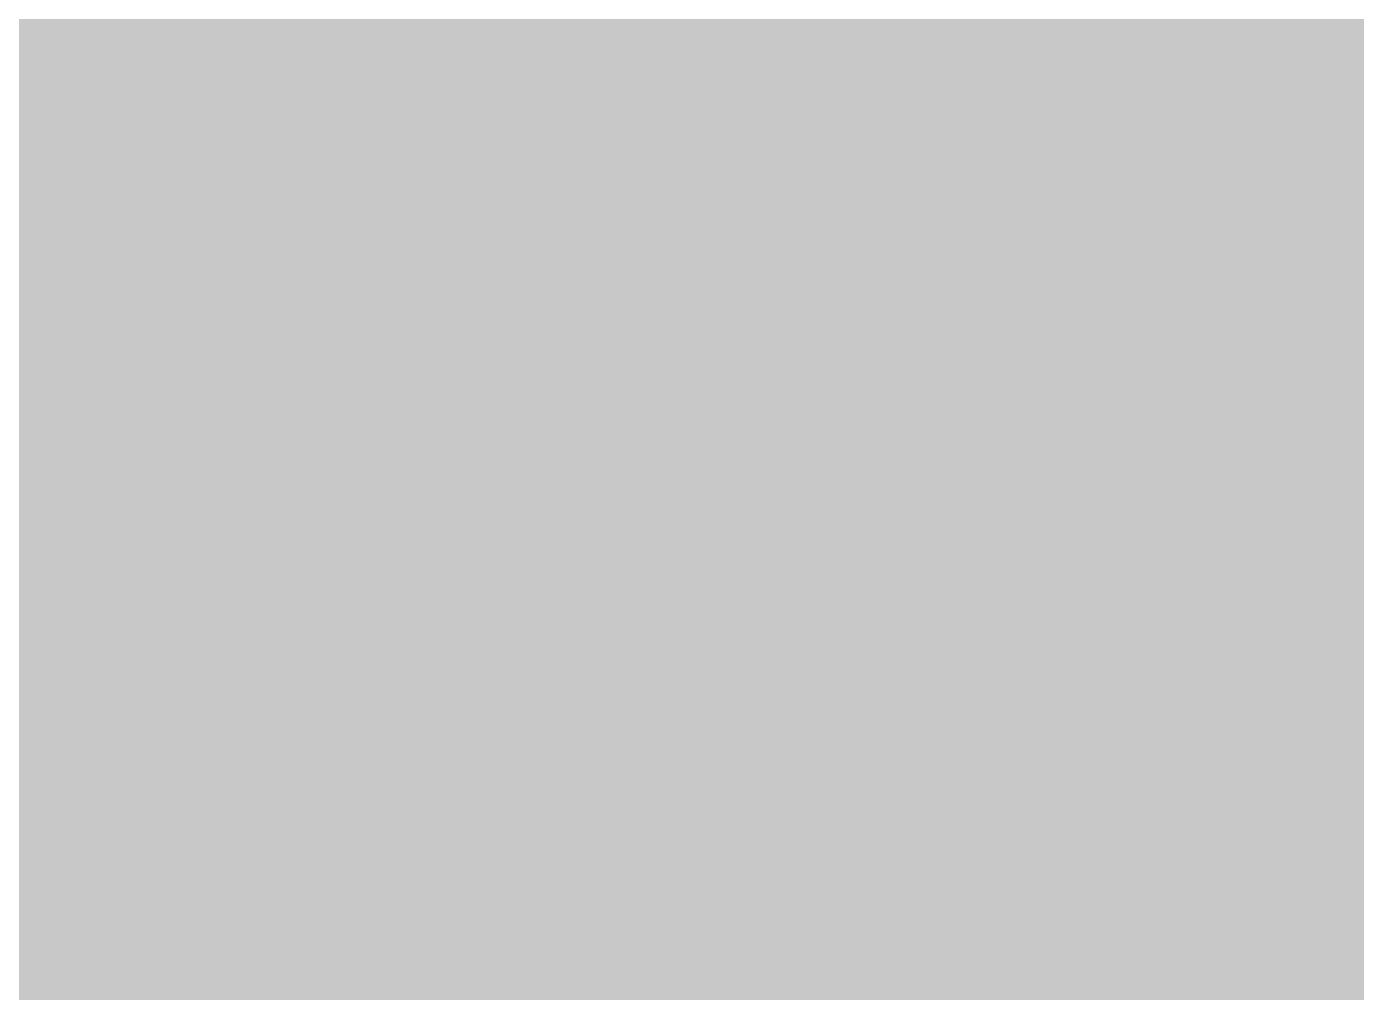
# Model space of a CAD drawing. Header units: inches. Extents: x 267136 to 306747, y 5028981 to 5062930.
# Drawn here: x 293007 to 296065, y 5032650 to 5034873 of the extents above; entities that cross this region are included whole.
import ezdxf

# ---------------------------------------------------------------- set-up
doc = ezdxf.new("R2010")
doc.units = ezdxf.units.IN
doc.header["$MEASUREMENT"] = 0

msp = doc.modelspace()

# ---------------------------------------------------------------- hatches: boundary and pattern name
for points in [[(293067.74, 5034810.386), (293002.561, 5034810.508), (292937.381, 5034810.63), (292741.844, 5034811.002), (292676.665, 5034811.127), (292611.485, 5034811.254), (292578.896, 5034811.316), (292578.941, 5034834.469), (292579.121, 5034927.076), (292579.301, 5035019.685), (292579.571, 5035158.597), (292612.158, 5035158.533), (292677.334, 5035158.407), (292742.51, 5035158.282), (292807.685, 5035158.157), (292872.861, 5035158.033), (292938.037, 5035157.91), (293003.212, 5035157.787), (293068.388, 5035157.665), (293068.302, 5035111.361), (293068.129, 5035018.754), (293067.956, 5034926.146), (293067.783, 5034833.537), (293067.74, 5034810.386)], [(293556.584, 5034809.492), (293523.994, 5034809.551), (293458.815, 5034809.668), (293328.457, 5034809.904), (293263.278, 5034810.023), (293198.098, 5034810.144), (293067.74, 5034810.386), (293067.783, 5034833.537), (293067.956, 5034926.146), (293068.129, 5035018.754), (293068.302, 5035111.361), (293068.388, 5035157.665), (293133.563, 5035157.544), (293263.915, 5035157.304), (293329.09, 5035157.185), (293394.266, 5035157.065), (293459.441, 5035156.948), (293524.617, 5035156.831), (293557.205, 5035156.772), (293557.122, 5035110.469), (293556.957, 5035017.86), (293556.791, 5034925.253), (293556.625, 5034832.645), (293556.584, 5034809.492)], [(294045.428, 5034808.638), (293980.249, 5034808.749), (293915.07, 5034808.861), (293849.89, 5034808.975), (293719.532, 5034809.203), (293654.353, 5034809.318), (293589.174, 5034809.435), (293556.584, 5034809.492), (293556.625, 5034832.645), (293556.791, 5034925.253), (293556.957, 5035017.86), (293557.122, 5035110.469), (293557.205, 5035156.772), (293589.793, 5035156.714), (293654.968, 5035156.599), (293720.144, 5035156.483), (293785.32, 5035156.368), (293850.495, 5035156.255), (293915.671, 5035156.142), (293980.846, 5035156.029), (294046.022, 5035155.917), (294045.943, 5035109.613), (294045.785, 5035017.005), (294045.626, 5034924.397), (294045.468, 5034831.789), (294045.428, 5034808.638)], [(294534.272, 5034807.82), (294501.683, 5034807.874), (294436.503, 5034807.98), (294371.324, 5034808.089), (294306.145, 5034808.197), (294240.966, 5034808.306), (294175.787, 5034808.416), (294110.607, 5034808.526), (294045.428, 5034808.638), (294045.468, 5034831.789), (294045.626, 5034924.397), (294045.785, 5035017.005), (294045.943, 5035109.613), (294046.022, 5035155.917), (294111.198, 5035155.806), (294176.373, 5035155.695), (294306.725, 5035155.477), (294371.9, 5035155.368), (294437.076, 5035155.261), (294502.251, 5035155.153), (294534.839, 5035155.101), (294534.764, 5035108.796), (294534.612, 5035016.188), (294534.461, 5034923.58), (294534.31, 5034830.973), (294534.272, 5034807.82)], [(295023.116, 5034807.041), (294957.937, 5034807.143), (294892.758, 5034807.245), (294827.579, 5034807.349), (294762.4, 5034807.452), (294697.22, 5034807.557), (294632.041, 5034807.661), (294566.862, 5034807.768), (294534.272, 5034807.82), (294534.31, 5034830.973), (294534.461, 5034923.58), (294534.612, 5035016.188), (294534.764, 5035108.796), (294534.839, 5035155.101), (294567.427, 5035155.047), (294632.603, 5035154.941), (294697.778, 5035154.836), (294762.954, 5035154.731), (294828.13, 5035154.628), (294893.305, 5035154.525), (294958.481, 5035154.423), (295023.656, 5035154.321), (295023.584, 5035108.018), (295023.44, 5035015.409), (295023.116, 5034807.041)], [(295511.961, 5034806.3), (295479.371, 5034806.349), (295414.192, 5034806.445), (295349.013, 5034806.543), (295283.833, 5034806.642), (295218.654, 5034806.74), (295088.296, 5034806.94), (295023.116, 5034807.041), (295023.44, 5035015.409), (295023.584, 5035108.018), (295023.656, 5035154.321), (295088.832, 5035154.22), (295154.008, 5035154.12), (295219.183, 5035154.021), (295284.359, 5035153.921), (295349.535, 5035153.823), (295414.71, 5035153.726), (295479.886, 5035153.628), (295512.474, 5035153.58), (295512.405, 5035107.276), (295512.268, 5035014.668), (295512.132, 5034922.061), (295511.995, 5034829.452), (295511.961, 5034806.3)], [(296000.805, 5034805.598), (295935.626, 5034805.688), (295870.446, 5034805.781), (295805.267, 5034805.874), (295674.909, 5034806.062), (295609.729, 5034806.156), (295544.55, 5034806.252), (295511.961, 5034806.3), (295511.995, 5034829.452), (295512.132, 5034922.061), (295512.268, 5035014.668), (295512.405, 5035107.276), (295512.474, 5035153.58), (295545.061, 5035153.532), (295675.413, 5035153.342), (295740.588, 5035153.247), (295805.764, 5035153.153), (295870.94, 5035153.061), (295936.115, 5035152.969), (296001.291, 5035152.877), (296001.226, 5035106.573), (296001.096, 5035013.965), (296000.967, 5034921.357), (296000.837, 5034828.749), (296000.805, 5034805.598)], [(296489.649, 5034804.933), (296457.059, 5034804.976), (296391.88, 5034805.062), (296326.701, 5034805.149), (296261.522, 5034805.237), (296196.342, 5034805.326), (296065.984, 5034805.506), (296000.805, 5034805.598), (296000.837, 5034828.749), (296000.967, 5034921.357), (296001.096, 5035013.965), (296001.226, 5035106.573), (296001.291, 5035152.877), (296066.466, 5035152.786), (296196.818, 5035152.606), (296261.993, 5035152.518), (296392.345, 5035152.342), (296457.52, 5035152.255), (296490.108, 5035152.212), (296490.047, 5035105.908), (296489.924, 5035013.3), (296489.68, 5034828.084), (296489.649, 5034804.933)], [(293067.092, 5034463.106), (293001.909, 5034463.228), (292871.543, 5034463.474), (292806.361, 5034463.598), (292675.995, 5034463.848), (292610.812, 5034463.974), (292578.221, 5034464.037), (292578.581, 5034649.253), (292578.761, 5034741.86), (292578.896, 5034811.316), (292611.485, 5034811.254), (292676.665, 5034811.127), (292741.844, 5034811.002), (292937.381, 5034810.63), (293002.561, 5034810.508), (293067.74, 5034810.386), (293067.61, 5034740.93), (293067.437, 5034648.321), (293067.265, 5034555.714), (293067.092, 5034463.106)], [(293555.963, 5034462.213), (293523.372, 5034462.271), (293327.823, 5034462.625), (293262.64, 5034462.744), (293197.458, 5034462.864), (293132.275, 5034462.984), (293067.092, 5034463.106), (293067.265, 5034555.714), (293067.437, 5034648.321), (293067.61, 5034740.93), (293067.74, 5034810.386), (293198.098, 5034810.144), (293263.278, 5034810.023), (293328.457, 5034809.904), (293458.815, 5034809.668), (293523.994, 5034809.551), (293556.584, 5034809.492), (293556.46, 5034740.036), (293556.294, 5034647.429), (293556.129, 5034554.82), (293555.963, 5034462.213)], [(294044.834, 5034461.357), (293979.651, 5034461.47), (293914.469, 5034461.582), (293849.286, 5034461.695), (293784.103, 5034461.81), (293718.92, 5034461.924), (293588.554, 5034462.154), (293555.963, 5034462.213), (293556.129, 5034554.82), (293556.294, 5034647.429), (293556.46, 5034740.036), (293556.584, 5034809.492), (293589.174, 5034809.435), (293654.353, 5034809.318), (293719.532, 5034809.203), (293849.89, 5034808.975), (293915.07, 5034808.861), (293980.249, 5034808.749), (294045.428, 5034808.638), (294045.309, 5034739.182), (294045.151, 5034646.573), (294044.993, 5034553.966), (294044.834, 5034461.357)], [(294533.705, 5034460.541), (294501.114, 5034460.594), (294435.931, 5034460.701), (294305.565, 5034460.917), (294240.383, 5034461.026), (294175.2, 5034461.136), (294110.017, 5034461.247), (294044.834, 5034461.357), (294044.993, 5034553.966), (294045.151, 5034646.573), (294045.309, 5034739.182), (294045.428, 5034808.638), (294110.607, 5034808.526), (294175.787, 5034808.416), (294240.966, 5034808.306), (294306.145, 5034808.197), (294371.324, 5034808.089), (294436.503, 5034807.98), (294501.683, 5034807.874), (294534.272, 5034807.82), (294534.159, 5034738.364), (294534.008, 5034645.757), (294533.857, 5034553.148), (294533.705, 5034460.541)], [(295022.577, 5034459.762), (294957.394, 5034459.863), (294892.211, 5034459.966), (294827.028, 5034460.068), (294761.845, 5034460.173), (294696.662, 5034460.276), (294631.48, 5034460.382), (294566.297, 5034460.487), (294533.705, 5034460.541), (294533.857, 5034553.148), (294534.008, 5034645.757), (294534.159, 5034738.364), (294534.272, 5034807.82), (294566.862, 5034807.768), (294632.041, 5034807.661), (294697.22, 5034807.557), (294762.4, 5034807.452), (294827.579, 5034807.349), (294892.758, 5034807.245), (295023.116, 5034807.041), (295023.008, 5034737.585), (295022.865, 5034644.978), (295022.721, 5034552.369), (295022.577, 5034459.762)], [(295511.448, 5034459.021), (295478.856, 5034459.068), (295413.673, 5034459.166), (295348.491, 5034459.264), (295283.308, 5034459.361), (295152.942, 5034459.561), (295087.759, 5034459.661), (295022.577, 5034459.762), (295022.721, 5034552.369), (295022.865, 5034644.978), (295023.008, 5034737.585), (295023.116, 5034807.041), (295088.296, 5034806.94), (295218.654, 5034806.74), (295283.833, 5034806.642), (295349.013, 5034806.543), (295414.192, 5034806.445), (295479.371, 5034806.349), (295511.961, 5034806.3), (295511.858, 5034736.845), (295511.721, 5034644.236), (295511.584, 5034551.629), (295511.448, 5034459.021)], [(296000.319, 5034458.317), (295935.136, 5034458.409), (295869.953, 5034458.501), (295804.77, 5034458.594), (295739.588, 5034458.687), (295609.222, 5034458.877), (295544.039, 5034458.973), (295511.448, 5034459.021), (295511.584, 5034551.629), (295511.721, 5034644.236), (295511.858, 5034736.845), (295511.961, 5034806.3), (295544.55, 5034806.252), (295609.729, 5034806.156), (295674.909, 5034806.062), (295805.267, 5034805.874), (295870.446, 5034805.781), (295935.626, 5034805.688), (296000.805, 5034805.598), (296000.708, 5034736.142), (296000.578, 5034643.533), (296000.448, 5034550.926), (296000.319, 5034458.317)], [(296489.19, 5034457.652), (296456.599, 5034457.695), (296391.416, 5034457.782), (296261.05, 5034457.958), (296195.867, 5034458.047), (296130.684, 5034458.137), (296065.502, 5034458.227), (296000.319, 5034458.317), (296000.448, 5034550.926), (296000.578, 5034643.533), (296000.708, 5034736.142), (296000.805, 5034805.598), (296065.984, 5034805.506), (296196.342, 5034805.326), (296261.522, 5034805.237), (296326.701, 5034805.149), (296391.88, 5034805.062), (296457.059, 5034804.976), (296489.649, 5034804.933), (296489.557, 5034735.477), (296489.435, 5034642.868), (296489.312, 5034550.261), (296489.19, 5034457.652)], [(293066.444, 5034115.826), (293001.258, 5034115.948), (292936.071, 5034116.071), (292870.885, 5034116.194), (292805.698, 5034116.318), (292740.512, 5034116.443), (292675.325, 5034116.568), (292610.139, 5034116.694), (292577.546, 5034116.758), (292577.681, 5034186.214), (292577.861, 5034278.821), (292578.221, 5034464.037), (292610.812, 5034463.974), (292675.995, 5034463.848), (292806.361, 5034463.598), (292871.543, 5034463.474), (293001.909, 5034463.228), (293067.092, 5034463.106), (293066.919, 5034370.498), (293066.746, 5034277.891), (293066.573, 5034185.282), (293066.444, 5034115.826)], [(293555.342, 5034114.934), (293522.749, 5034114.992), (293457.562, 5034115.109), (293392.376, 5034115.227), (293327.19, 5034115.346), (293262.003, 5034115.465), (293196.817, 5034115.585), (293131.63, 5034115.705), (293066.444, 5034115.826), (293066.573, 5034185.282), (293066.746, 5034277.891), (293066.919, 5034370.498), (293067.092, 5034463.106), (293132.275, 5034462.984), (293197.458, 5034462.864), (293262.64, 5034462.744), (293327.823, 5034462.625), (293523.372, 5034462.271), (293555.963, 5034462.213), (293555.797, 5034369.605), (293555.632, 5034276.997), (293555.466, 5034184.39), (293555.342, 5034114.934)], [(294044.24, 5034114.078), (293979.054, 5034114.19), (293913.867, 5034114.303), (293783.495, 5034114.529), (293718.308, 5034114.645), (293653.122, 5034114.76), (293587.935, 5034114.875), (293555.342, 5034114.934), (293555.466, 5034184.39), (293555.632, 5034276.997), (293555.797, 5034369.605), (293555.963, 5034462.213), (293588.554, 5034462.154), (293718.92, 5034461.924), (293784.103, 5034461.81), (293849.286, 5034461.695), (293914.469, 5034461.582), (293979.651, 5034461.47), (294044.834, 5034461.357), (294044.676, 5034368.75), (294044.517, 5034276.142), (294044.359, 5034183.534), (294044.24, 5034114.078)], [(294533.138, 5034113.262), (294500.545, 5034113.314), (294435.359, 5034113.422), (294370.172, 5034113.529), (294239.8, 5034113.747), (294174.613, 5034113.856), (294109.427, 5034113.967), (294044.24, 5034114.078), (294044.359, 5034183.534), (294044.517, 5034276.142), (294044.676, 5034368.75), (294044.834, 5034461.357), (294110.017, 5034461.247), (294175.2, 5034461.136), (294240.383, 5034461.026), (294305.565, 5034460.917), (294435.931, 5034460.701), (294501.114, 5034460.594), (294533.705, 5034460.541), (294533.252, 5034182.717), (294533.138, 5034113.262)], [(295022.037, 5034112.482), (294956.85, 5034112.584), (294891.664, 5034112.687), (294826.477, 5034112.789), (294761.291, 5034112.893), (294696.104, 5034112.997), (294630.918, 5034113.103), (294565.732, 5034113.208), (294533.138, 5034113.262), (294533.252, 5034182.717), (294533.705, 5034460.541), (294566.297, 5034460.487), (294631.48, 5034460.382), (294696.662, 5034460.276), (294761.845, 5034460.173), (294827.028, 5034460.068), (294892.211, 5034459.966), (294957.394, 5034459.863), (295022.577, 5034459.762), (295022.433, 5034367.153), (295022.289, 5034274.546), (295022.037, 5034112.482)], [(295510.935, 5034111.741), (295478.342, 5034111.789), (295413.155, 5034111.887), (295347.969, 5034111.984), (295282.782, 5034112.082), (295217.596, 5034112.182), (295152.409, 5034112.281), (295087.223, 5034112.381), (295022.037, 5034112.482), (295022.145, 5034181.938), (295022.289, 5034274.546), (295022.433, 5034367.153), (295022.577, 5034459.762), (295087.759, 5034459.661), (295218.125, 5034459.461), (295283.308, 5034459.361), (295348.491, 5034459.264), (295413.673, 5034459.166), (295478.856, 5034459.068), (295511.448, 5034459.021), (295511.174, 5034273.805), (295511.037, 5034181.197), (295510.935, 5034111.741)], [(295999.833, 5034111.038), (295934.647, 5034111.13), (295869.46, 5034111.222), (295804.274, 5034111.314), (295739.087, 5034111.408), (295673.901, 5034111.503), (295608.714, 5034111.598), (295543.528, 5034111.693), (295510.935, 5034111.741), (295511.037, 5034181.197), (295511.311, 5034366.413), (295511.448, 5034459.021), (295544.039, 5034458.973), (295609.222, 5034458.877), (295739.588, 5034458.687), (295804.77, 5034458.594), (295869.953, 5034458.501), (296000.319, 5034458.317), (296000.189, 5034365.71), (296000.06, 5034273.102), (295999.93, 5034180.494), (295999.833, 5034111.038)], [(296488.731, 5034110.373), (296456.138, 5034110.416), (296390.951, 5034110.503), (296260.579, 5034110.679), (296195.392, 5034110.768), (296130.206, 5034110.857), (296065.019, 5034110.947), (295999.833, 5034111.038), (295999.93, 5034180.494), (296000.06, 5034273.102), (296000.189, 5034365.71), (296000.319, 5034458.317), (296065.502, 5034458.227), (296130.684, 5034458.137), (296195.867, 5034458.047), (296261.05, 5034457.958), (296391.416, 5034457.782), (296456.599, 5034457.695), (296489.19, 5034457.652), (296489.068, 5034365.045), (296488.945, 5034272.437), (296488.823, 5034179.829), (296488.731, 5034110.373)], [(293065.796, 5033768.547), (293000.606, 5033768.669), (292870.226, 5033768.915), (292805.036, 5033769.039), (292674.656, 5033769.289), (292609.466, 5033769.415), (292576.871, 5033769.479), (292576.961, 5033815.782), (292577.321, 5034000.998), (292577.501, 5034093.605), (292577.546, 5034116.758), (292610.139, 5034116.694), (292675.325, 5034116.568), (292740.512, 5034116.443), (292805.698, 5034116.318), (292870.885, 5034116.194), (292936.071, 5034116.071), (293001.258, 5034115.948), (293066.444, 5034115.826), (293066.401, 5034092.675), (293066.228, 5034000.066), (293066.055, 5033907.459), (293065.883, 5033814.852), (293065.796, 5033768.547)], [(293554.721, 5033767.654), (293522.126, 5033767.713), (293391.746, 5033767.947), (293326.556, 5033768.066), (293130.986, 5033768.426), (293065.796, 5033768.547), (293065.883, 5033814.852), (293066.055, 5033907.459), (293066.228, 5034000.066), (293066.401, 5034092.675), (293066.444, 5034115.826), (293131.63, 5034115.705), (293196.817, 5034115.585), (293262.003, 5034115.465), (293327.19, 5034115.346), (293392.376, 5034115.227), (293457.562, 5034115.109), (293522.749, 5034114.992), (293555.342, 5034114.934), (293555.301, 5034091.781), (293555.135, 5033999.174), (293554.97, 5033906.565), (293554.804, 5033813.958), (293554.721, 5033767.654)], [(294043.646, 5033766.799), (293978.456, 5033766.911), (293913.266, 5033767.023), (293848.076, 5033767.137), (293782.886, 5033767.25), (293652.506, 5033767.48), (293554.721, 5033767.654), (293554.804, 5033813.958), (293554.97, 5033906.565), (293555.135, 5033999.174), (293555.301, 5034091.781), (293555.342, 5034114.934), (293587.935, 5034114.875), (293653.122, 5034114.76), (293718.308, 5034114.645), (293783.495, 5034114.529), (293913.867, 5034114.303), (293979.054, 5034114.19), (294044.24, 5034114.078), (294044.201, 5034090.927), (294044.042, 5033998.318), (294043.884, 5033905.711), (294043.726, 5033813.103), (294043.646, 5033766.799)], [(294532.572, 5033765.982), (294499.977, 5033766.035), (294434.786, 5033766.143), (294369.597, 5033766.25), (294304.406, 5033766.358), (294239.216, 5033766.468), (294174.026, 5033766.577), (294108.836, 5033766.687), (294043.646, 5033766.799), (294043.726, 5033813.103), (294043.884, 5033905.711), (294044.042, 5033998.318), (294044.201, 5034090.927), (294044.24, 5034114.078), (294109.427, 5034113.967), (294174.613, 5034113.856), (294239.8, 5034113.747), (294370.172, 5034113.529), (294435.359, 5034113.422), (294500.545, 5034113.314), (294533.138, 5034113.262), (294533.101, 5034090.109), (294532.949, 5033997.502), (294532.647, 5033812.286), (294532.572, 5033765.982)], [(295021.497, 5033765.203), (294956.307, 5033765.305), (294891.117, 5033765.407), (294760.737, 5033765.613), (294630.357, 5033765.823), (294532.572, 5033765.982), (294532.647, 5033812.286), (294532.949, 5033997.502), (294533.101, 5034090.109), (294533.138, 5034113.262), (294565.732, 5034113.208), (294630.918, 5034113.103), (294696.104, 5034112.997), (294761.291, 5034112.893), (294826.477, 5034112.789), (294891.664, 5034112.687), (294956.85, 5034112.584), (295022.037, 5034112.482), (295022.001, 5034089.33), (295021.857, 5033996.723), (295021.713, 5033904.114), (295021.569, 5033811.507), (295021.497, 5033765.203)], [(295510.422, 5033764.462), (295477.827, 5033764.51), (295412.637, 5033764.607), (295282.257, 5033764.803), (295217.067, 5033764.902), (295086.687, 5033765.102), (295021.497, 5033765.203), (295021.569, 5033811.507), (295021.713, 5033904.114), (295021.857, 5033996.723), (295022.001, 5034089.33), (295022.037, 5034112.482), (295087.223, 5034112.381), (295152.409, 5034112.281), (295217.596, 5034112.182), (295282.782, 5034112.082), (295347.969, 5034111.984), (295413.155, 5034111.887), (295478.342, 5034111.789), (295510.935, 5034111.741), (295510.901, 5034088.589), (295510.764, 5033995.981), (295510.627, 5033903.374), (295510.49, 5033810.766), (295510.422, 5033764.462)], [(295999.347, 5033763.759), (295934.157, 5033763.851), (295868.967, 5033763.942), (295803.777, 5033764.035), (295738.587, 5033764.129), (295673.397, 5033764.224), (295608.207, 5033764.318), (295510.422, 5033764.462), (295510.49, 5033810.766), (295510.627, 5033903.374), (295510.764, 5033995.981), (295510.901, 5034088.589), (295510.935, 5034111.741), (295543.528, 5034111.693), (295608.714, 5034111.598), (295673.901, 5034111.503), (295739.087, 5034111.408), (295804.274, 5034111.314), (295869.46, 5034111.222), (295934.647, 5034111.13), (295999.833, 5034111.038), (295999.801, 5034087.886), (295999.671, 5033995.278), (295999.541, 5033902.671), (295999.412, 5033810.062), (295999.347, 5033763.759)], [(296488.272, 5033763.094), (296455.677, 5033763.137), (296390.487, 5033763.224), (296325.297, 5033763.312), (296260.107, 5033763.399), (296194.917, 5033763.488), (296064.537, 5033763.668), (295999.347, 5033763.759), (295999.412, 5033810.062), (295999.541, 5033902.671), (295999.671, 5033995.278), (295999.801, 5034087.886), (295999.833, 5034111.038), (296065.019, 5034110.947), (296130.206, 5034110.857), (296195.392, 5034110.768), (296260.579, 5034110.679), (296390.951, 5034110.503), (296456.138, 5034110.416), (296488.731, 5034110.373), (296488.701, 5034087.221), (296488.578, 5033994.613), (296488.456, 5033902.006), (296488.333, 5033809.397), (296488.272, 5033763.094)], [(293065.148, 5033421.269), (292999.955, 5033421.391), (292934.761, 5033421.513), (292869.567, 5033421.636), (292804.374, 5033421.76), (292739.18, 5033421.885), (292673.987, 5033422.01), (292576.196, 5033422.199), (292576.241, 5033445.352), (292576.601, 5033630.566), (292576.781, 5033723.175), (292576.871, 5033769.479), (292609.466, 5033769.415), (292674.656, 5033769.289), (292805.036, 5033769.039), (292870.226, 5033768.915), (293000.606, 5033768.669), (293065.796, 5033768.547), (293065.71, 5033722.243), (293065.537, 5033629.636), (293065.191, 5033444.42), (293065.148, 5033421.269)], [(293554.1, 5033420.375), (293521.504, 5033420.434), (293456.31, 5033420.551), (293391.116, 5033420.669), (293325.923, 5033420.787), (293260.729, 5033420.906), (293195.536, 5033421.026), (293130.342, 5033421.146), (293065.148, 5033421.269), (293065.191, 5033444.42), (293065.537, 5033629.636), (293065.71, 5033722.243), (293065.796, 5033768.547), (293130.986, 5033768.426), (293326.556, 5033768.066), (293391.746, 5033767.947), (293522.126, 5033767.713), (293554.721, 5033767.654), (293554.638, 5033721.351), (293554.473, 5033628.742), (293554.307, 5033536.135), (293554.142, 5033443.527), (293554.1, 5033420.375)], [(294043.053, 5033419.521), (293977.859, 5033419.632), (293912.665, 5033419.744), (293847.472, 5033419.857), (293782.278, 5033419.972), (293717.084, 5033420.086), (293651.891, 5033420.201), (293554.1, 5033420.375), (293554.142, 5033443.527), (293554.307, 5033536.135), (293554.473, 5033628.742), (293554.638, 5033721.351), (293554.721, 5033767.654), (293652.506, 5033767.48), (293782.886, 5033767.25), (293848.076, 5033767.137), (293913.266, 5033767.023), (294043.646, 5033766.799), (294043.567, 5033720.495), (294043.409, 5033627.888), (294043.25, 5033535.279), (294043.092, 5033442.672), (294043.053, 5033419.521)], [(294532.005, 5033418.703), (294499.408, 5033418.756), (294434.214, 5033418.863), (294369.021, 5033418.971), (294303.827, 5033419.079), (294238.633, 5033419.188), (294173.44, 5033419.299), (294108.246, 5033419.409), (294043.053, 5033419.521), (294043.092, 5033442.672), (294043.25, 5033535.279), (294043.409, 5033627.888), (294043.567, 5033720.495), (294043.646, 5033766.799), (294108.836, 5033766.687), (294174.026, 5033766.577), (294239.216, 5033766.468), (294304.406, 5033766.358), (294369.597, 5033766.25), (294434.786, 5033766.143), (294499.977, 5033766.035), (294532.572, 5033765.982), (294532.496, 5033719.678), (294532.345, 5033627.07), (294532.194, 5033534.463), (294532.042, 5033441.854), (294532.005, 5033418.703)], [(295020.957, 5033417.924), (294955.763, 5033418.025), (294890.57, 5033418.128), (294825.376, 5033418.231), (294760.182, 5033418.335), (294694.989, 5033418.439), (294629.795, 5033418.544), (294564.602, 5033418.649), (294532.005, 5033418.703), (294532.042, 5033441.854), (294532.194, 5033534.463), (294532.345, 5033627.07), (294532.496, 5033719.678), (294532.572, 5033765.982), (294630.357, 5033765.823), (294760.737, 5033765.613), (294891.117, 5033765.407), (295021.497, 5033765.203), (295021.281, 5033626.291), (295021.137, 5033533.684), (295020.957, 5033417.924)], [(295509.909, 5033417.183), (295477.312, 5033417.231), (295412.119, 5033417.328), (295281.731, 5033417.524), (295216.538, 5033417.623), (295151.344, 5033417.723), (295086.151, 5033417.823), (295020.957, 5033417.924), (295021.137, 5033533.684), (295021.281, 5033626.291), (295021.497, 5033765.203), (295086.687, 5033765.102), (295217.067, 5033764.902), (295282.257, 5033764.803), (295412.637, 5033764.607), (295477.827, 5033764.51), (295510.422, 5033764.462), (295510.353, 5033718.158), (295510.217, 5033625.55), (295510.08, 5033532.942), (295509.943, 5033440.335), (295509.909, 5033417.183)], [(295998.861, 5033416.479), (295933.668, 5033416.571), (295868.474, 5033416.663), (295803.28, 5033416.757), (295738.087, 5033416.85), (295672.893, 5033416.944), (295607.699, 5033417.039), (295542.506, 5033417.135), (295509.909, 5033417.183), (295509.943, 5033440.335), (295510.08, 5033532.942), (295510.217, 5033625.55), (295510.353, 5033718.158), (295510.422, 5033764.462), (295608.207, 5033764.318), (295673.397, 5033764.224), (295738.587, 5033764.129), (295803.777, 5033764.035), (295868.967, 5033763.942), (295934.157, 5033763.851), (295999.347, 5033763.759), (295999.282, 5033717.455), (295999.153, 5033624.848), (295999.023, 5033532.239), (295998.894, 5033439.632), (295998.861, 5033416.479)], [(296487.813, 5033415.814), (296455.216, 5033415.857), (296390.023, 5033415.944), (296324.829, 5033416.032), (296259.636, 5033416.12), (296194.442, 5033416.209), (296129.248, 5033416.299), (296064.055, 5033416.389), (295998.861, 5033416.479), (295998.894, 5033439.632), (295999.023, 5033532.239), (295999.153, 5033624.848), (295999.282, 5033717.455), (295999.347, 5033763.759), (296064.537, 5033763.668), (296194.917, 5033763.488), (296260.107, 5033763.399), (296325.297, 5033763.312), (296390.487, 5033763.224), (296455.677, 5033763.137), (296488.272, 5033763.094), (296488.211, 5033716.79), (296488.089, 5033624.183), (296487.966, 5033531.574), (296487.844, 5033438.967), (296487.813, 5033415.814)], [(293064.5, 5033073.989), (292999.303, 5033074.111), (292868.909, 5033074.357), (292803.712, 5033074.481), (292738.514, 5033074.605), (292608.12, 5033074.857), (292575.521, 5033074.921), (292575.701, 5033167.528), (292575.881, 5033260.136), (292576.061, 5033352.743), (292576.196, 5033422.199), (292673.987, 5033422.01), (292739.18, 5033421.885), (292804.374, 5033421.76), (292869.567, 5033421.636), (292934.761, 5033421.513), (292999.955, 5033421.391), (293065.148, 5033421.269), (293065.019, 5033351.812), (293064.846, 5033259.205), (293064.5, 5033073.989)], [(293553.48, 5033073.097), (293520.881, 5033073.154), (293455.684, 5033073.271), (293390.487, 5033073.39), (293325.289, 5033073.509), (293194.895, 5033073.747), (293129.698, 5033073.868), (293064.5, 5033073.989), (293064.846, 5033259.205), (293065.019, 5033351.812), (293065.148, 5033421.269), (293130.342, 5033421.146), (293195.536, 5033421.026), (293260.729, 5033420.906), (293325.923, 5033420.787), (293391.116, 5033420.669), (293456.31, 5033420.551), (293521.504, 5033420.434), (293554.1, 5033420.375), (293553.976, 5033350.919), (293553.811, 5033258.312), (293553.645, 5033165.704), (293553.48, 5033073.097)], [(294042.459, 5033072.241), (293977.262, 5033072.353), (293912.064, 5033072.466), (293781.67, 5033072.692), (293716.473, 5033072.807), (293651.275, 5033072.922), (293586.078, 5033073.038), (293553.48, 5033073.097), (293553.645, 5033165.704), (293553.811, 5033258.312), (293553.976, 5033350.919), (293554.1, 5033420.375), (293651.891, 5033420.201), (293717.084, 5033420.086), (293782.278, 5033419.972), (293847.472, 5033419.857), (293912.665, 5033419.744), (293977.859, 5033419.632), (294043.053, 5033419.521), (294042.934, 5033350.064), (294042.776, 5033257.457), (294042.617, 5033164.849), (294042.459, 5033072.241)], [(294531.438, 5033071.424), (294498.839, 5033071.478), (294368.445, 5033071.692), (294303.248, 5033071.801), (294238.05, 5033071.91), (294107.656, 5033072.13), (294042.459, 5033072.241), (294042.617, 5033164.849), (294042.776, 5033257.457), (294042.934, 5033350.064), (294043.053, 5033419.521), (294108.246, 5033419.409), (294173.44, 5033419.299), (294238.633, 5033419.188), (294303.827, 5033419.079), (294369.021, 5033418.971), (294434.214, 5033418.863), (294499.408, 5033418.756), (294532.005, 5033418.703), (294531.891, 5033349.247), (294531.74, 5033256.64), (294531.438, 5033071.424)], [(295020.417, 5033070.646), (294955.22, 5033070.747), (294890.023, 5033070.849), (294824.825, 5033070.952), (294694.431, 5033071.16), (294629.234, 5033071.266), (294564.036, 5033071.371), (294531.438, 5033071.424), (294531.74, 5033256.64), (294531.891, 5033349.247), (294532.005, 5033418.703), (294564.602, 5033418.649), (294629.795, 5033418.544), (294694.989, 5033418.439), (294760.182, 5033418.335), (294825.376, 5033418.231), (294890.57, 5033418.128), (294955.763, 5033418.025), (295020.957, 5033417.924), (295020.849, 5033348.468), (295020.705, 5033255.86), (295020.417, 5033070.646)], [(295509.396, 5033069.904), (295476.798, 5033069.952), (295411.6, 5033070.049), (295346.403, 5033070.146), (295216.009, 5033070.344), (295150.811, 5033070.443), (295085.614, 5033070.544), (295020.417, 5033070.646), (295020.705, 5033255.86), (295020.957, 5033417.924), (295086.151, 5033417.823), (295151.344, 5033417.723), (295216.538, 5033417.623), (295281.731, 5033417.524), (295412.119, 5033417.328), (295477.312, 5033417.231), (295509.909, 5033417.183), (295509.806, 5033347.727), (295509.67, 5033255.119), (295509.533, 5033162.512), (295509.396, 5033069.904)], [(295998.375, 5033069.201), (295933.178, 5033069.292), (295802.784, 5033069.478), (295737.586, 5033069.571), (295672.389, 5033069.665), (295607.192, 5033069.761), (295541.995, 5033069.855), (295509.396, 5033069.904), (295509.533, 5033162.512), (295509.67, 5033255.119), (295509.806, 5033347.727), (295509.909, 5033417.183), (295542.506, 5033417.135), (295607.699, 5033417.039), (295672.893, 5033416.944), (295738.087, 5033416.85), (295803.28, 5033416.757), (295868.474, 5033416.663), (295933.668, 5033416.571), (295998.861, 5033416.479), (295998.764, 5033347.024), (295998.634, 5033254.416), (295998.505, 5033161.809), (295998.375, 5033069.201)], [(296487.354, 5033068.536), (296454.756, 5033068.579), (296389.559, 5033068.666), (296324.361, 5033068.753), (296193.967, 5033068.931), (296128.77, 5033069.02), (296063.573, 5033069.11), (295998.375, 5033069.201), (295998.505, 5033161.809), (295998.634, 5033254.416), (295998.764, 5033347.024), (295998.861, 5033416.479), (296064.055, 5033416.389), (296129.248, 5033416.299), (296194.442, 5033416.209), (296259.636, 5033416.12), (296324.829, 5033416.032), (296390.023, 5033415.944), (296455.216, 5033415.857), (296487.813, 5033415.814), (296487.722, 5033346.359), (296487.599, 5033253.751), (296487.477, 5033161.144), (296487.354, 5033068.536)], [(293063.853, 5032726.711), (292998.652, 5032726.833), (292933.451, 5032726.955), (292868.25, 5032727.078), (292803.05, 5032727.202), (292672.648, 5032727.452), (292607.447, 5032727.578), (292574.847, 5032727.642), (292574.982, 5032797.098), (292575.342, 5032982.312), (292575.521, 5033074.921), (292608.12, 5033074.857), (292738.514, 5033074.605), (292803.712, 5033074.481), (292868.909, 5033074.357), (292999.303, 5033074.111), (293064.5, 5033073.989), (293064.328, 5032981.382), (293063.982, 5032796.166), (293063.853, 5032726.711)], [(293552.859, 5032725.817), (293520.259, 5032725.876), (293455.058, 5032725.993), (293324.656, 5032726.229), (293194.254, 5032726.469), (293129.053, 5032726.59), (293063.853, 5032726.711), (293063.982, 5032796.166), (293064.328, 5032981.382), (293064.5, 5033073.989), (293129.698, 5033073.868), (293194.895, 5033073.747), (293325.289, 5033073.509), (293390.487, 5033073.39), (293455.684, 5033073.271), (293520.881, 5033073.154), (293553.48, 5033073.097), (293553.314, 5032980.488), (293553.149, 5032887.881), (293552.983, 5032795.273), (293552.859, 5032725.817)], [(294041.865, 5032724.963), (293976.664, 5032725.074), (293846.262, 5032725.3), (293781.062, 5032725.414), (293715.861, 5032725.528), (293585.459, 5032725.76), (293552.859, 5032725.817), (293552.983, 5032795.273), (293553.149, 5032887.881), (293553.314, 5032980.488), (293553.48, 5033073.097), (293586.078, 5033073.038), (293651.275, 5033072.922), (293716.473, 5033072.807), (293781.67, 5033072.692), (293912.064, 5033072.466), (293977.262, 5033072.353), (294042.459, 5033072.241), (294042.3, 5032979.634), (294042.142, 5032887.025), (294041.984, 5032794.418), (294041.865, 5032724.963)], [(294530.871, 5032724.146), (294498.271, 5032724.198), (294433.07, 5032724.306), (294367.869, 5032724.413), (294237.467, 5032724.631), (294172.267, 5032724.741), (294041.865, 5032724.963), (294041.984, 5032794.418), (294042.142, 5032887.025), (294042.3, 5032979.634), (294042.459, 5033072.241), (294107.656, 5033072.13), (294238.05, 5033071.91), (294303.248, 5033071.801), (294368.445, 5033071.692), (294498.839, 5033071.478), (294531.438, 5033071.424), (294531.287, 5032978.816), (294531.136, 5032886.209), (294530.984, 5032793.602), (294530.871, 5032724.146)], [(295019.877, 5032723.366), (294954.676, 5032723.468), (294889.476, 5032723.57), (294824.275, 5032723.674), (294759.074, 5032723.777), (294693.873, 5032723.882), (294628.672, 5032723.986), (294563.472, 5032724.093), (294530.871, 5032724.146), (294530.984, 5032793.602), (294531.136, 5032886.209), (294531.287, 5032978.816), (294531.438, 5033071.424), (294564.036, 5033071.371), (294629.234, 5033071.266), (294694.431, 5033071.16), (294824.825, 5033070.952), (294890.023, 5033070.849), (294955.22, 5033070.747), (295020.417, 5033070.646), (295020.273, 5032978.037), (295020.129, 5032885.43), (295019.877, 5032723.366)], [(295508.883, 5032722.625), (295476.283, 5032722.674), (295345.881, 5032722.868), (295280.681, 5032722.967), (295215.48, 5032723.065), (295150.279, 5032723.165), (295085.078, 5032723.266), (295019.877, 5032723.366), (295019.985, 5032792.822), (295020.129, 5032885.43), (295020.273, 5032978.037), (295020.417, 5033070.646), (295085.614, 5033070.544), (295150.811, 5033070.443), (295216.009, 5033070.344), (295346.403, 5033070.146), (295411.6, 5033070.049), (295476.798, 5033069.952), (295509.396, 5033069.904), (295509.259, 5032977.296), (295509.123, 5032884.688), (295508.986, 5032792.081), (295508.883, 5032722.625)], [(295997.89, 5032721.922), (295932.689, 5032722.014), (295867.488, 5032722.106), (295737.086, 5032722.292), (295671.885, 5032722.387), (295606.685, 5032722.481), (295541.484, 5032722.577), (295508.883, 5032722.625), (295508.986, 5032792.081), (295509.123, 5032884.688), (295509.259, 5032977.296), (295509.396, 5033069.904), (295541.995, 5033069.855), (295607.192, 5033069.761), (295672.389, 5033069.665), (295737.586, 5033069.571), (295802.784, 5033069.478), (295933.178, 5033069.292), (295998.375, 5033069.201), (295998.246, 5032976.593), (295998.116, 5032883.985), (295997.987, 5032791.378), (295997.89, 5032721.922)], [(296486.896, 5032721.257), (296454.295, 5032721.301), (296389.094, 5032721.387), (296323.894, 5032721.475), (296258.693, 5032721.562), (296193.492, 5032721.651), (296063.09, 5032721.831), (295997.89, 5032721.922), (295997.987, 5032791.378), (295998.116, 5032883.985), (295998.246, 5032976.593), (295998.375, 5033069.201), (296063.573, 5033069.11), (296128.77, 5033069.02), (296259.164, 5033068.842), (296324.361, 5033068.753), (296389.559, 5033068.666), (296454.756, 5033068.579), (296487.354, 5033068.536), (296487.11, 5032883.32), (296486.987, 5032790.713), (296486.896, 5032721.257)], [(293063.205, 5032379.433), (292998.001, 5032379.554), (292932.796, 5032379.677), (292867.592, 5032379.8), (292802.387, 5032379.924), (292671.979, 5032380.174), (292606.774, 5032380.3), (292574.172, 5032380.363), (292574.262, 5032426.667), (292574.442, 5032519.274), (292574.847, 5032727.642), (292607.447, 5032727.578), (292672.648, 5032727.452), (292803.05, 5032727.202), (292868.25, 5032727.078), (292933.451, 5032726.955), (293063.853, 5032726.711), (293063.81, 5032703.559), (293063.637, 5032610.951), (293063.464, 5032518.344), (293063.292, 5032425.736), (293063.205, 5032379.433)], [(293552.238, 5032378.539), (293519.636, 5032378.598), (293454.432, 5032378.715), (293389.227, 5032378.833), (293324.023, 5032378.951), (293258.818, 5032379.07), (293193.614, 5032379.19), (293128.409, 5032379.311), (293063.205, 5032379.433), (293063.292, 5032425.736), (293063.464, 5032518.344), (293063.637, 5032610.951), (293063.81, 5032703.559), (293063.853, 5032726.711), (293129.053, 5032726.59), (293194.254, 5032726.469), (293324.656, 5032726.229), (293455.058, 5032725.993), (293520.259, 5032725.876), (293552.859, 5032725.817), (293552.817, 5032702.666), (293552.652, 5032610.058), (293552.486, 5032517.45), (293552.321, 5032424.843), (293552.238, 5032378.539)], [(294041.271, 5032377.684), (293976.067, 5032377.796), (293910.862, 5032377.908), (293845.658, 5032378.021), (293780.454, 5032378.136), (293715.249, 5032378.25), (293650.045, 5032378.365), (293584.84, 5032378.48), (293552.238, 5032378.539), (293552.321, 5032424.843), (293552.486, 5032517.45), (293552.652, 5032610.058), (293552.817, 5032702.666), (293552.859, 5032725.817), (293585.459, 5032725.76), (293715.861, 5032725.528), (293781.062, 5032725.414), (293846.262, 5032725.3), (293976.664, 5032725.074), (294041.865, 5032724.963), (294041.825, 5032701.811), (294041.667, 5032609.203), (294041.509, 5032516.596), (294041.35, 5032423.987), (294041.271, 5032377.684)], [(294530.304, 5032376.867), (294497.702, 5032376.92), (294432.498, 5032377.027), (294367.293, 5032377.135), (294302.089, 5032377.243), (294236.885, 5032377.353), (294171.68, 5032377.462), (294106.476, 5032377.573), (294041.271, 5032377.684), (294041.35, 5032423.987), (294041.509, 5032516.596), (294041.667, 5032609.203), (294041.825, 5032701.811), (294041.865, 5032724.963), (294172.267, 5032724.741), (294237.467, 5032724.631), (294367.869, 5032724.413), (294433.07, 5032724.306), (294498.271, 5032724.198), (294530.871, 5032724.146), (294530.833, 5032700.993), (294530.682, 5032608.386), (294530.531, 5032515.778), (294530.38, 5032423.171), (294530.304, 5032376.867)], [(295019.337, 5032376.088), (294954.133, 5032376.189), (294888.929, 5032376.292), (294823.724, 5032376.395), (294758.52, 5032376.499), (294693.315, 5032376.603), (294562.907, 5032376.813), (294530.304, 5032376.867), (294530.38, 5032423.171), (294530.531, 5032515.778), (294530.682, 5032608.386), (294530.833, 5032700.993), (294530.871, 5032724.146), (294563.472, 5032724.093), (294628.672, 5032723.986), (294693.873, 5032723.882), (294759.074, 5032723.777), (294824.275, 5032723.674), (294889.476, 5032723.57), (294954.676, 5032723.468), (295019.877, 5032723.366), (295019.841, 5032700.215), (295019.697, 5032607.606), (295019.409, 5032422.392), (295019.337, 5032376.088)], [(295508.371, 5032375.347), (295475.768, 5032375.395), (295410.564, 5032375.492), (295345.36, 5032375.59), (295280.155, 5032375.687), (295214.951, 5032375.787), (295149.746, 5032375.887), (295084.542, 5032375.987), (295019.337, 5032376.088), (295019.409, 5032422.392), (295019.697, 5032607.606), (295019.841, 5032700.215), (295019.877, 5032723.366), (295085.078, 5032723.266), (295150.279, 5032723.165), (295215.48, 5032723.065), (295280.681, 5032722.967), (295345.881, 5032722.868), (295476.283, 5032722.674), (295508.883, 5032722.625), (295508.849, 5032699.474), (295508.712, 5032606.866), (295508.576, 5032514.258), (295508.439, 5032421.65), (295508.371, 5032375.347)], [(295997.404, 5032374.644), (295932.199, 5032374.735), (295866.995, 5032374.827), (295801.79, 5032374.92), (295671.382, 5032375.108), (295606.177, 5032375.203), (295508.371, 5032375.347), (295508.439, 5032421.65), (295508.576, 5032514.258), (295508.712, 5032606.866), (295508.849, 5032699.474), (295508.883, 5032722.625), (295541.484, 5032722.577), (295606.685, 5032722.481), (295671.885, 5032722.387), (295737.086, 5032722.292), (295867.488, 5032722.106), (295997.89, 5032721.922), (295997.857, 5032698.771), (295997.728, 5032606.163), (295997.468, 5032420.947), (295997.404, 5032374.644)], [(296486.437, 5032373.979), (296453.835, 5032374.021), (296388.63, 5032374.108), (296323.426, 5032374.196), (296258.221, 5032374.284), (296193.017, 5032374.373), (296127.813, 5032374.463), (296062.608, 5032374.553), (295997.404, 5032374.644), (295997.468, 5032420.947), (295997.728, 5032606.163), (295997.857, 5032698.771), (295997.89, 5032721.922), (296063.09, 5032721.831), (296193.492, 5032721.651), (296258.693, 5032721.562), (296323.894, 5032721.475), (296389.094, 5032721.387), (296454.295, 5032721.301), (296486.896, 5032721.257), (296486.865, 5032698.105), (296486.743, 5032605.498), (296486.62, 5032512.89), (296486.498, 5032420.282), (296486.437, 5032373.979)]]:
    msp.add_hatch(color=256).paths.add_polyline_path(points, flags=0)

doc.saveas('drawing.dxf')
